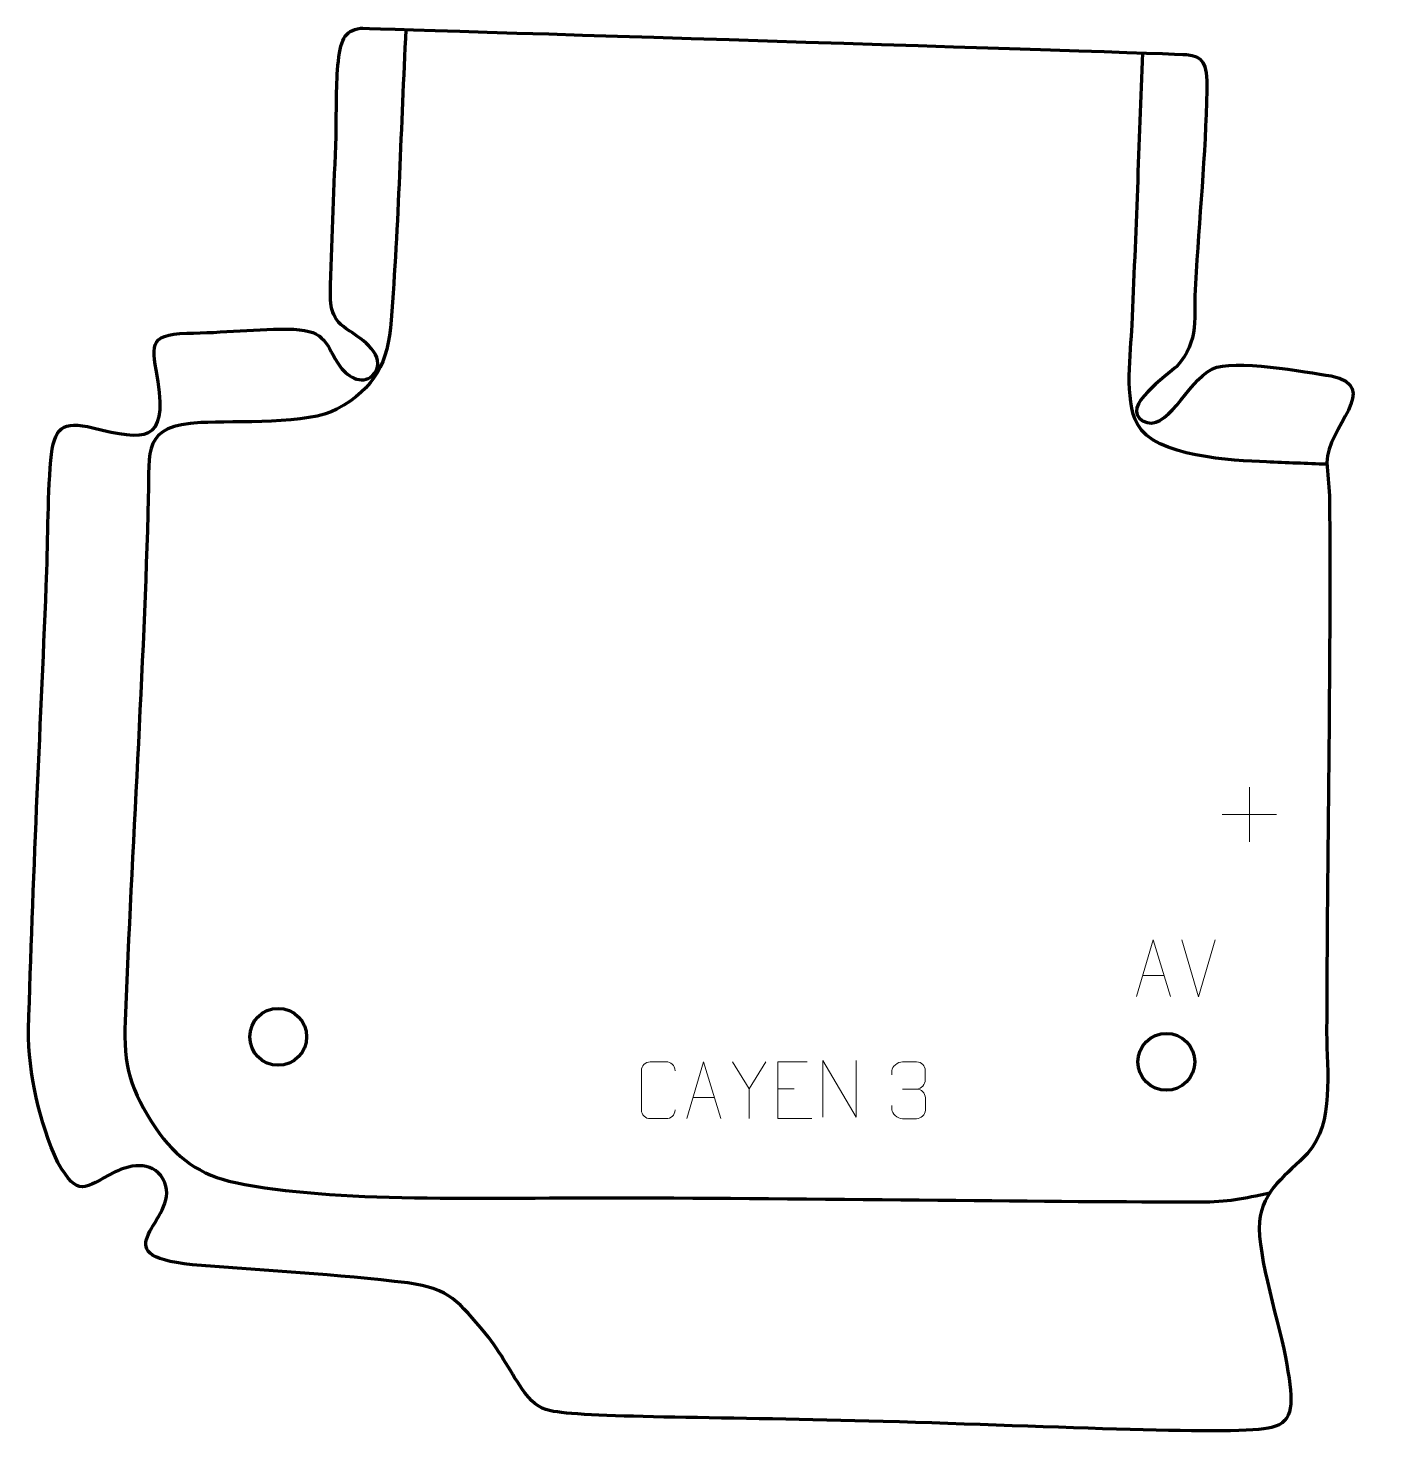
# Model space of a CAD drawing. Header units: millimetres. Extents: x 1097 to 1692, y 170 to 789.
import ezdxf

# ---------------------------------------------------------------- set-up
doc = ezdxf.new("R2010")
doc.units = ezdxf.units.MM
doc.header["$MEASUREMENT"] = 0
doc.layers.add('layer 2', color=7, linetype='Continuous')
doc.layers.add('layer 3', color=7, linetype='Continuous')

msp = doc.modelspace()

# ---------------------------------------------------------------- linework, layer by layer
at = {"layer": 'layer 2', "color": 142, "lineweight": 200}
for centre in [(1206.8438, 345.591), (1597.237, 334.6108)]:
    msp.add_ellipse(centre, major_axis=(0, 12.5), ratio=1, dxfattribs=at)
at = {"layer": 'layer 2', "color": 142, "lineweight": 158}
for points, knots in [([(1262.9291, 788.3323), (1260.7969, 745.9777), (1259.7233, 702.8443), (1256.5217, 660.641), (1256.5217, 660.641), (1255.0793, 641.6284), (1249.6117, 630.9494), (1232.5909, 621.415), (1232.5909, 621.415), (1220.5666, 614.6793), (1188.0692, 616.3146), (1172.7723, 615.5537), (1172.7723, 615.5537), (1146.8998, 614.2676), (1150.3173, 603.5071), (1149.7534, 582.4356), (1149.7534, 582.4356), (1147.7114, 506.1221), (1142.5978, 428.9697), (1139.5019, 352.5269), (1139.5019, 352.5269), (1138.7123, 333.0096), (1141.936, 321.7694), (1152.9825, 305.5063), (1152.9825, 305.5063), (1161.9275, 292.3372), (1172.5001, 284.7638), (1188.0178, 281.5631), (1188.0178, 281.5631), (1232.3356, 272.4221), (1294.6905, 275.0902), (1364.4024, 274.8298), (1364.4024, 274.8298), (1451.3157, 274.5051), (1547.7747, 273.0817), (1611.9269, 273.0255), (1611.9269, 273.0255), (1624.1219, 273.0149), (1631.0348, 274.6103), (1642.7288, 277.0342)], [0, 0, 0, 0, 0.09090909, 0.09090909, 0.09090909, 0.09090909, 0.18181818, 0.18181818, 0.18181818, 0.18181818, 0.27272727, 0.27272727, 0.27272727, 0.27272727, 0.36363636, 0.36363636, 0.36363636, 0.36363636, 0.45454545, 0.45454545, 0.45454545, 0.45454545, 0.54545455, 0.54545455, 0.54545455, 0.54545455, 0.63636364, 0.63636364, 0.63636364, 0.63636364, 0.72727273, 0.72727273, 0.72727273, 0.72727273, 0.81818182, 0.81818182, 0.81818182, 0.81818182, 1, 1, 1, 1]), ([(1667.7589, 597.2326), (1658.8983, 597.5767), (1650.0377, 597.9208), (1641.1771, 598.2649), (1641.1771, 598.2649), (1626.4564, 598.9483), (1592.1823, 600.4036), (1584.4795, 614.8505), (1584.4795, 614.8505), (1578.6621, 625.7611), (1581.5505, 646.1781), (1582.1722, 658.4617), (1582.1722, 658.4617), (1583.9306, 698.3254), (1585.3232, 738.2042), (1586.9151, 778.0747)], [0, 0, 0, 0, 0.2, 0.2, 0.2, 0.2, 0.4, 0.4, 0.4, 0.4, 0.6, 0.6, 0.6, 0.6, 1, 1, 1, 1])]:
    msp.add_open_spline(points, degree=3, knots=knots, dxfattribs=at)
at = {"layer": 'layer 3', "color": 242, "lineweight": 158}
msp.add_open_spline([(1242.9659, 788.9495), (1235.7442, 787.8146), (1234.0805, 783.5657), (1233.0799, 772.5041), (1233.0799, 772.5041), (1232.1654, 762.3944), (1232.538, 751.6097), (1232.2427, 741.3954), (1232.2427, 741.3954), (1231.5252, 719.6868), (1230.3764, 697.7401), (1229.8615, 676.0771), (1229.8615, 676.0771), (1229.6257, 666.1549), (1229.765, 661.0395), (1238.2815, 655.7913), (1238.2815, 655.7913), (1243.624, 652.4991), (1254.7017, 644.6065), (1249.1106, 637.3062), (1249.1106, 637.3062), (1244.758, 631.6231), (1237.6869, 635.1247), (1234.1303, 640.2062), (1234.1303, 640.2062), (1227.4513, 649.7489), (1228.3387, 655.9717), (1213.5384, 656.5741), (1213.5384, 656.5741), (1198.0599, 656.9555), (1182.3489, 655.0203), (1166.6408, 654.853), (1166.6408, 654.853), (1149.0495, 654.3169), (1151.4422, 648.9654), (1154.0859, 633.4663), (1154.0859, 633.4663), (1158.0703, 606.8249), (1148.5053, 607.6496), (1125.3687, 613.258), (1125.3687, 613.258), (1111.8451, 616.5362), (1108.3759, 613.7065), (1106.8781, 599.0759), (1106.8781, 599.0759), (1105.4215, 581.073), (1105.6475, 561.8113), (1104.8938, 543.5457), (1104.8938, 543.5457), (1102.2269, 478.7449), (1098.8826, 413.5819), (1097.1215, 348.7875), (1097.1215, 348.7875), (1096.9304, 329.1633), (1102.0189, 308.1988), (1109.938, 290.2877), (1109.938, 290.2877), (1119.3143, 274.666), (1121.1114, 279.0684), (1134.8492, 286.0643), (1134.8492, 286.0643), (1142.5616, 289.9917), (1152.9942, 291.0892), (1156.9822, 281.4471), (1156.9822, 281.4471), (1163.6715, 265.2737), (1127.1642, 249.5525), (1169.1958, 245.443), (1169.1958, 245.443), (1200.5165, 242.9927), (1232.6167, 241.114), (1263.7626, 237.4139), (1263.7626, 237.4139), (1282.5109, 234.9452), (1286.1922, 228.8516), (1297.9476, 215.2434), (1297.9476, 215.2434), (1305.1456, 206.4475), (1308.9177, 197.735), (1315.2953, 189.1565), (1315.2953, 189.1565), (1319.4896, 183.5146), (1323.0337, 181.8332), (1327.9026, 180.955), (1327.9026, 180.955), (1343.7821, 178.0905), (1405.687, 178.4705), (1472.751, 176.534), (1472.751, 176.534), (1548.3401, 174.3513), (1629.6611, 170.2092), (1643.3999, 173.8387), (1643.3999, 173.8387), (1653.6271, 176.5406), (1653.0274, 184.549), (1650.1702, 201.5135), (1650.1702, 201.5135), (1647.3392, 218.3225), (1636.9261, 249.458), (1638.1758, 264.3252), (1638.1758, 264.3252), (1639.3287, 278.041), (1650.3921, 285.2821), (1659.2955, 294.3325), (1659.2955, 294.3325), (1671.2539, 308.0055), (1667.6351, 330.3333), (1667.6623, 347.507), (1667.6623, 347.507), (1667.8132, 426.0793), (1669.5607, 504.7696), (1668.9138, 583.3188), (1668.9138, 583.3188), (1668.7053, 588.6522), (1668.0622, 592.9701), (1667.6984, 598.0382), (1667.6984, 598.0382), (1667.7878, 613.2606), (1692.3659, 631.6531), (1669.6096, 636.1072), (1669.6096, 636.1072), (1658.6971, 637.8425), (1626.401, 643.6359), (1617.4539, 639.1564), (1617.4539, 639.1564), (1605.8805, 633.362), (1597.3852, 610.2243), (1586.7721, 616.4106), (1586.7721, 616.4106), (1576.6016, 622.339), (1597.871, 636.5314), (1601.7816, 640.2714), (1601.7816, 640.2714), (1612.0061, 651.4084), (1609.1316, 662.3037), (1609.9499, 676.5319), (1609.9499, 676.5319), (1611.636, 704.646), (1614.437, 733.6197), (1614.9765, 761.6838), (1614.9765, 761.6838), (1615.2136, 774.0195), (1613.1312, 776.7291), (1606.0702, 777.3464), (1606.0702, 777.3464), (1599.0092, 777.9637), (1242.9659, 788.9495), (1242.9659, 788.9495)], degree=3, knots=[0, 0, 0, 0, 0.02631579, 0.02631579, 0.02631579, 0.02631579, 0.05263158, 0.05263158, 0.05263158, 0.05263158, 0.07894737, 0.07894737, 0.07894737, 0.07894737, 0.10526316, 0.10526316, 0.10526316, 0.10526316, 0.13157895, 0.13157895, 0.13157895, 0.13157895, 0.15789474, 0.15789474, 0.15789474, 0.15789474, 0.18421053, 0.18421053, 0.18421053, 0.18421053, 0.21052632, 0.21052632, 0.21052632, 0.21052632, 0.23684211, 0.23684211, 0.23684211, 0.23684211, 0.26315789, 0.26315789, 0.26315789, 0.26315789, 0.28947368, 0.28947368, 0.28947368, 0.28947368, 0.31578947, 0.31578947, 0.31578947, 0.31578947, 0.34210526, 0.34210526, 0.34210526, 0.34210526, 0.36842105, 0.36842105, 0.36842105, 0.36842105, 0.39473684, 0.39473684, 0.39473684, 0.39473684, 0.42105263, 0.42105263, 0.42105263, 0.42105263, 0.44736842, 0.44736842, 0.44736842, 0.44736842, 0.47368421, 0.47368421, 0.47368421, 0.47368421, 0.5, 0.5, 0.5, 0.5, 0.52631579, 0.52631579, 0.52631579, 0.52631579, 0.55263158, 0.55263158, 0.55263158, 0.55263158, 0.57894737, 0.57894737, 0.57894737, 0.57894737, 0.60526316, 0.60526316, 0.60526316, 0.60526316, 0.63157895, 0.63157895, 0.63157895, 0.63157895, 0.65789474, 0.65789474, 0.65789474, 0.65789474, 0.68421053, 0.68421053, 0.68421053, 0.68421053, 0.71052632, 0.71052632, 0.71052632, 0.71052632, 0.73684211, 0.73684211, 0.73684211, 0.73684211, 0.76315789, 0.76315789, 0.76315789, 0.76315789, 0.78947368, 0.78947368, 0.78947368, 0.78947368, 0.81578947, 0.81578947, 0.81578947, 0.81578947, 0.84210526, 0.84210526, 0.84210526, 0.84210526, 0.86842105, 0.86842105, 0.86842105, 0.86842105, 0.89473684, 0.89473684, 0.89473684, 0.89473684, 0.92105263, 0.92105263, 0.92105263, 0.92105263, 0.94736842, 0.94736842, 0.94736842, 0.94736842, 1, 1, 1, 1], dxfattribs=at)
at = {"layer": 'layer 3', "color": 250, "lineweight": 9}
for points in [[(1633.6905, 455.2681), (1633.6905, 455.2681), (1633.6905, 431.2902), (1633.6905, 431.2902)], [(1621.7016, 443.2791), (1621.7016, 443.2791), (1645.6795, 443.2791), (1645.6795, 443.2791)], [(1611.4021, 363.2444), (1611.4021, 363.2444), (1604.0803, 388.198), (1604.0803, 388.198)], [(1618.724, 388.198), (1618.724, 388.198), (1611.4022, 363.2444), (1611.4022, 363.2444)], [(1586.7652, 372.5011), (1586.7652, 372.5011), (1596.2609, 372.5011), (1596.2609, 372.5011)], [(1413.8794, 322.6894), (1413.8794, 322.6894), (1406.5585, 334.5881), (1406.5585, 334.5881)], [(1426.4473, 322.7084), (1426.4473, 322.7084), (1433.6154, 322.7084), (1433.6154, 322.7084)], [(1481.2426, 322.6482), (1481.2426, 322.6482), (1487.439, 322.6482), (1487.439, 322.6482)], [(1389.1322, 318.884), (1389.1322, 318.884), (1398.6279, 318.884), (1398.6279, 318.884)]]:
    msp.add_open_spline(points, degree=3, dxfattribs=at)
for points, knots in [([(1584.0426, 363.2517), (1584.0426, 363.2517), (1591.4136, 388.2052), (1591.4136, 388.2052), (1591.4136, 388.2052), (1591.4136, 388.2052), (1598.9835, 363.2517), (1598.9835, 363.2517)], [0, 0, 0, 0, 0.33333333, 0.33333333, 0.33333333, 0.33333333, 1, 1, 1, 1]), ([(1381.3031, 313.4523), (1381.1633, 311.1289), (1379.4861, 309.6493), (1377.3384, 309.6385), (1377.3384, 309.6385), (1375.0065, 309.6389), (1372.6746, 309.6389), (1370.3431, 309.6385), (1370.3431, 309.6385), (1368.4181, 309.5331), (1366.446, 311.4176), (1366.4572, 313.4349), (1366.4572, 313.4349), (1366.4576, 319.205), (1366.4576, 324.9747), (1366.4572, 330.744), (1366.4572, 330.744), (1366.4614, 332.8821), (1368.2081, 334.6013), (1370.3605, 334.5878), (1370.3605, 334.5878), (1372.6862, 334.5878), (1375.0123, 334.5878), (1377.3384, 334.5878), (1377.3384, 334.5878), (1379.285, 334.6233), (1381.2764, 333.1318), (1381.3031, 330.6942)], [0, 0, 0, 0, 0.125, 0.125, 0.125, 0.125, 0.25, 0.25, 0.25, 0.25, 0.375, 0.375, 0.375, 0.375, 0.5, 0.5, 0.5, 0.5, 0.625, 0.625, 0.625, 0.625, 0.75, 0.75, 0.75, 0.75, 1, 1, 1, 1]), ([(1386.4096, 309.6346), (1386.4096, 309.6346), (1393.7806, 334.5881), (1393.7806, 334.5881), (1393.7806, 334.5881), (1393.7806, 334.5881), (1401.3505, 309.6346), (1401.3505, 309.6346)], [0, 0, 0, 0, 0.33333333, 0.33333333, 0.33333333, 0.33333333, 1, 1, 1, 1]), ([(1421.2018, 334.5881), (1421.2018, 334.5881), (1413.8794, 322.6894), (1413.8794, 322.6894), (1413.8794, 322.6894), (1413.8794, 322.6894), (1413.8801, 309.6345), (1413.8801, 309.6345)], [0, 0, 0, 0, 0.33333333, 0.33333333, 0.33333333, 0.33333333, 1, 1, 1, 1]), ([(1439.3212, 334.5881), (1439.3212, 334.5881), (1426.4473, 334.5881), (1426.4473, 334.5881), (1426.4473, 334.5881), (1426.4473, 334.5881), (1426.4473, 309.6345), (1426.4473, 309.6345), (1426.4473, 309.6345), (1426.4473, 309.6345), (1441.3131, 309.6345), (1441.3131, 309.6345)], [0, 0, 0, 0, 0.25, 0.25, 0.25, 0.25, 0.5, 0.5, 0.5, 0.5, 1, 1, 1, 1]), ([(1446.288, 310.2317), (1446.288, 310.2317), (1446.288, 335.1852), (1446.288, 335.1852), (1446.288, 335.1852), (1446.288, 335.1852), (1460.9428, 310.2317), (1460.9428, 310.2317), (1460.9428, 310.2317), (1460.9428, 310.2317), (1460.9428, 335.1852), (1460.9428, 335.1852)], [0, 0, 0, 0, 0.25, 0.25, 0.25, 0.25, 0.5, 0.5, 0.5, 0.5, 1, 1, 1, 1]), ([(1476.5329, 328.8934), (1476.5329, 328.8934), (1476.5329, 330.7506), (1476.5329, 330.7506), (1476.5329, 330.7506), (1476.5186, 332.4925), (1479.1831, 334.6106), (1481.2422, 334.5879), (1481.2422, 334.5879), (1483.3063, 334.5879), (1485.3703, 334.5879), (1487.434, 334.5879), (1487.434, 334.5879), (1489.6285, 334.5967), (1491.2268, 332.7499), (1491.2712, 330.8378), (1491.2712, 330.8378), (1491.2708, 329.4027), (1491.2708, 327.9676), (1491.2712, 326.5321), (1491.2712, 326.5321), (1491.2226, 324.8786), (1489.62, 322.6486), (1487.4217, 322.6586), (1487.4217, 322.6586), (1489.6254, 322.6474), (1491.2334, 320.8442), (1491.2874, 318.7847), (1491.2874, 318.7847), (1491.287, 317), (1491.287, 315.2153), (1491.2874, 313.4302), (1491.2874, 313.4302), (1491.2975, 311.3688), (1489.2426, 309.6057), (1487.4217, 309.6138), (1487.4217, 309.6138), (1485.3564, 309.6141), (1483.2912, 309.6141), (1481.2256, 309.6138), (1481.2256, 309.6138), (1479.057, 309.6253), (1476.526, 312.0255), (1476.5074, 313.4873), (1476.5074, 313.4873), (1476.5074, 313.4873), (1476.5074, 315.3959), (1476.5074, 315.3959)], [0, 0, 0, 0, 0.07692308, 0.07692308, 0.07692308, 0.07692308, 0.15384615, 0.15384615, 0.15384615, 0.15384615, 0.23076923, 0.23076923, 0.23076923, 0.23076923, 0.30769231, 0.30769231, 0.30769231, 0.30769231, 0.38461538, 0.38461538, 0.38461538, 0.38461538, 0.46153846, 0.46153846, 0.46153846, 0.46153846, 0.53846154, 0.53846154, 0.53846154, 0.53846154, 0.61538462, 0.61538462, 0.61538462, 0.61538462, 0.69230769, 0.69230769, 0.69230769, 0.69230769, 0.76923077, 0.76923077, 0.76923077, 0.76923077, 0.84615385, 0.84615385, 0.84615385, 0.84615385, 1, 1, 1, 1])]:
    msp.add_open_spline(points, degree=3, knots=knots, dxfattribs=at)

doc.saveas('drawing.dxf')
